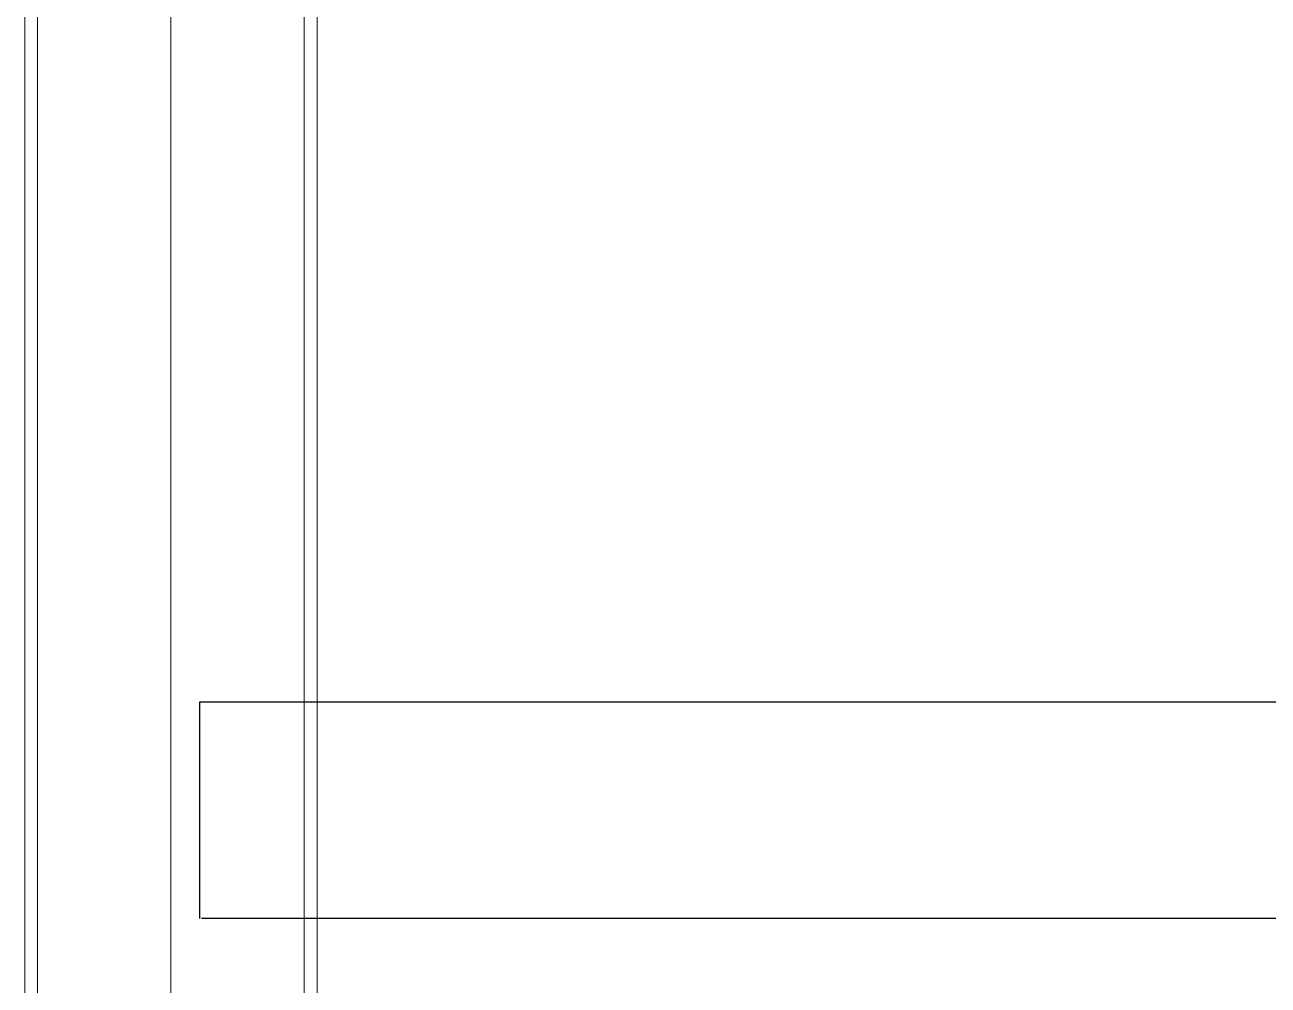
# Model space of a CAD drawing. Header units: metres. Extents: x 0 to 63075, y 0 to 44550.
# Drawn here: x 37102 to 38149, y 33906 to 34714 of the extents above; entities that cross this region are included whole.
import ezdxf

# ---------------------------------------------------------------- set-up
doc = ezdxf.new("R2010")
doc.units = ezdxf.units.M
doc.header["$LTSCALE"] = 75
doc.linetypes.add('CENTER2', pattern=[28.575, 19.05, -3.175, 3.175, -3.175])
for name, color, linetype in [('SC1', 7, 'CENTER2'), ('SDM', 7, 'Continuous'), ('SL1', 8, 'Continuous')]:
    doc.layers.add(name, color=color, linetype=linetype)

# ---------------------------------------------------------------- blocks, each defined once
blk = doc.blocks.new('A$C9d969d0d')
at = {"layer": 'SL1', "lineweight": 0}
for p, q in [((17959.3, 1253.6), (17959.3, 8705.8)), ((17970, 1253.6), (17970, 8705.8)), ((18194.6, 8705.8), (18194.6, 1253.6)), ((18205.3, 8705.8), (18205.3, 1253.6))]:
    blk.add_line(p, q, dxfattribs=at)
at = {"layer": 'SL1', "extrusion": (2.28848e-17, 1, 0)}
for p, q in [((18106.3, 5446.6), (19192.1, 5446.6)), ((19584.4, 5264.2), (18108.1, 5264.2))]:
    blk.add_line(p, q, dxfattribs=at)
at = {"layer": 'SL1'}
blk.add_open_spline([(18106.3, 5446.3), (18106.3, 5446), (18106.3, 5445.6), (18106.3, 5444.6), (18106.3, 5444), (18106.3, 5442.4), (18106.3, 5441.5), (18106.3, 5439.4), (18106.3, 5438.2), (18106.3, 5435.6), (18106.3, 5434.2), (18106.3, 5431.1), (18106.3, 5429.5), (18106.3, 5425.9), (18106.3, 5424), (18106.3, 5421.1), (18106.3, 5420), (18106.3, 5416.9), (18106.3, 5414.7), (18106.3, 5410.1), (18106.3, 5407.7), (18106.3, 5402.8), (18106.3, 5400.3), (18106.3, 5395), (18106.3, 5392.3), (18106.3, 5386.8), (18106.3, 5383.9), (18106.3, 5379.6), (18106.3, 5378.1), (18106.3, 5375.2), (18106.3, 5373.7), (18106.3, 5370.7), (18106.3, 5369.2), (18106.3, 5364.7), (18106.3, 5361.6), (18106.3, 5355.4), (18106.3, 5352.3), (18106.3, 5346.1), (18106.3, 5342.9), (18106.3, 5336.6), (18106.3, 5333.4), (18106.3, 5327.2), (18106.3, 5324), (18106.3, 5317.8), (18106.3, 5314.7), (18106.3, 5308.5), (18106.3, 5305.5), (18106.3, 5299.5), (18106.3, 5296.6), (18106.3, 5290.8), (18106.3, 5287.9), (18106.3, 5282.4), (18106.3, 5279.7), (18106.3, 5274.4), (18106.3, 5271.8), (18106.3, 5267.6), (18106.3, 5265.8), (18106.3, 5264.2)], degree=3, knots=[0, 0, 0, 0, 9.367562, 9.367562, 18.824986, 18.824986, 28.28183, 28.28183, 37.73861, 37.73861, 47.195374, 47.195374, 56.65213, 56.65213, 66.108882, 66.108882, 70.83408, 70.83408, 80.295144, 80.295144, 89.751887, 89.751887, 99.208636, 99.208636, 108.665385, 108.665385, 118.122133, 118.122133, 122.847329, 122.847329, 127.574678, 127.574678, 132.302026, 132.302026, 141.763087, 141.763087, 151.219829, 151.219829, 160.676577, 160.676577, 170.133325, 170.133325, 179.590072, 179.590072, 189.04682, 189.04682, 198.503568, 198.503568, 207.960316, 207.960316, 217.417064, 217.417064, 226.873812, 226.873812, 236.330537, 236.330537, 243.119699, 243.119699, 243.119699, 243.119699], dxfattribs=at)

msp = doc.modelspace()

# ---------------------------------------------------------------- linework, layer by layer
at = {"layer": 'SC1', "lineweight": 0}
msp.add_line((37225, 29196.2), (37225, 40342.3), dxfattribs=at)

# ---------------------------------------------------------------- block references
at = {"layer": 'SDM'}
msp.add_blockref('A$C9d969d0d', (19142.7, 28697.6), dxfattribs=at)

doc.saveas('drawing.dxf')
